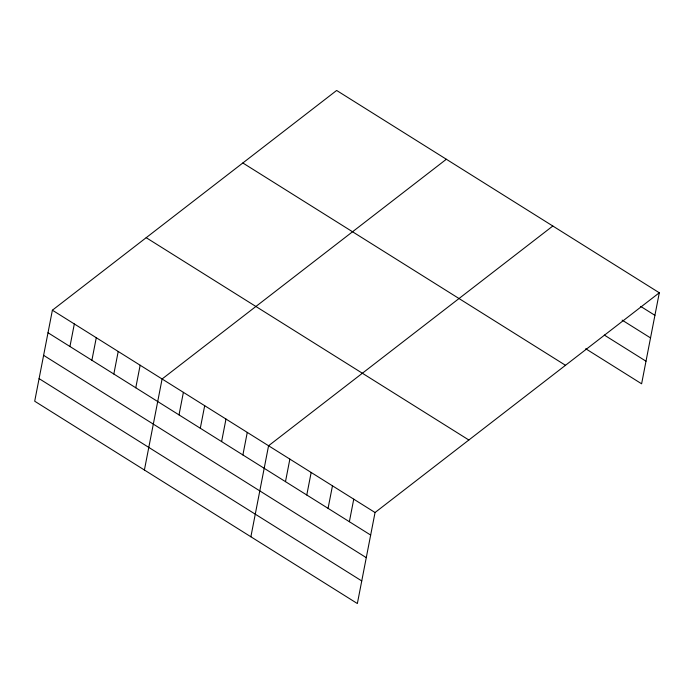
<?xml version="1.0" encoding="UTF-8"?>
<svg xmlns="http://www.w3.org/2000/svg" width="694" height="694" viewBox="0 0 694 694"><rect width="100%" height="100%" fill="white"/><g stroke="black" fill="none" stroke-linecap="round" stroke-linejoin="round"><path stroke-width="1.04" d="M52.388 310.201L34.7 401.219L357.358 603.537L375.046 512.519L659.3 292.781L336.642 90.463L52.388 310.201L375.046 512.519M69.947 346.506L74.327 323.959M91.894 360.264L96.275 337.718M113.833 374.014L118.214 351.476M135.772 387.773L140.153 365.235M144.404 470.003L162.092 378.993L446.346 159.256M179.009 414.891L183.39 392.344M200.306 428.241L204.687 405.695M221.603 441.592L225.984 419.055M242.891 454.943L247.272 432.405M250.881 536.766L268.569 445.756L552.823 226.018M285.486 481.653L289.866 459.107M306.783 495.004L311.164 472.467M328.071 508.355L332.461 485.817M349.368 521.715L353.749 499.168M659.3 292.781L641.612 383.799L585.71 348.744M640.718 306.427L654.919 315.328M622.136 320.116L650.53 337.917M604.301 335.055L646.001 361.201M242.839 162.977L565.497 365.296M146.191 237.686L468.849 440.005M48.007 332.747L370.665 535.065M43.618 355.337L366.276 557.655M39.09 378.62L361.748 580.939"/></g></svg>
